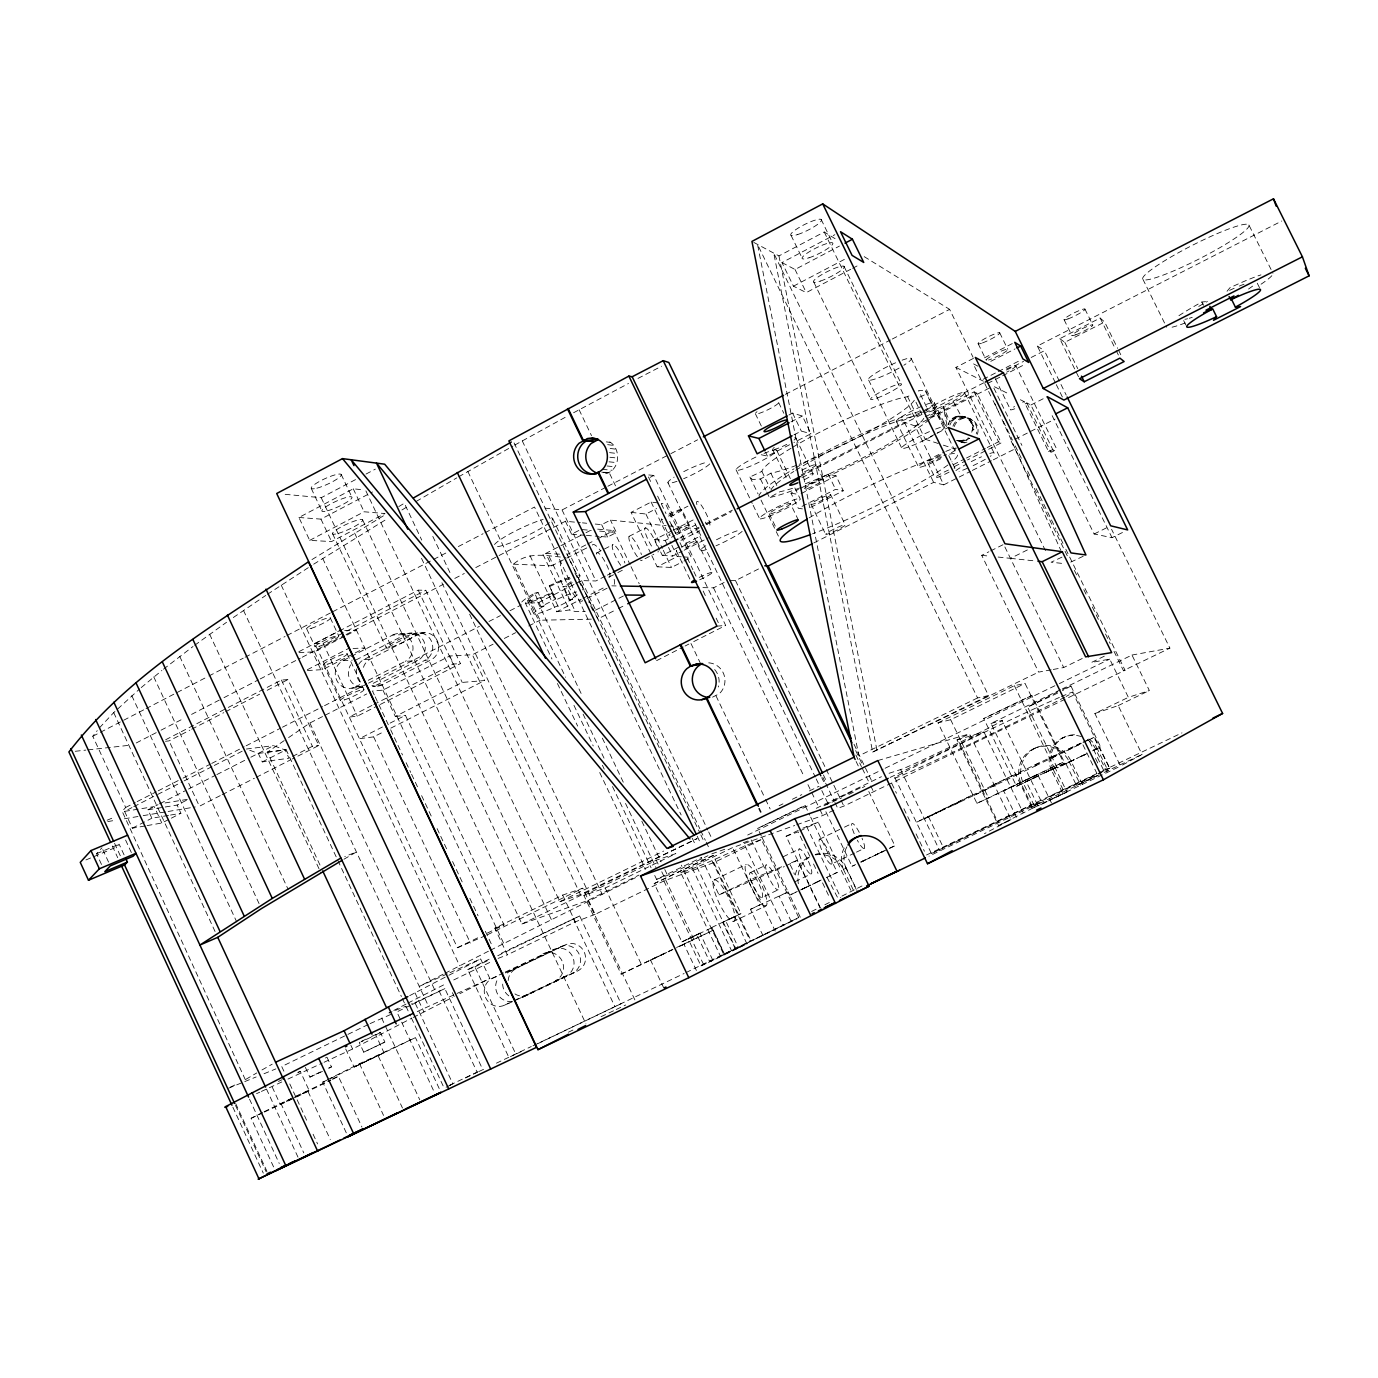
<?xml version="1.0" encoding="UTF-8"?>
<svg xmlns="http://www.w3.org/2000/svg" width="1378" height="1378" viewBox="0 0 1378 1378"><rect width="100%" height="100%" fill="white"/><g stroke="black" fill="none" stroke-linecap="round" stroke-linejoin="round"><path stroke-width="0.75" stroke-dasharray="5 3.75" d="M971.748 432.21C977.019 416.845 953.231 409.283 948.219 424.407L956.16 417.758L965.616 417.017A12.557 12.35 -62.5 0 1 972.747 423.253L973.333 432.813M605.665 473.653C621.289 470.087 621.65 444.973 606.354 440.409M1060.509 689.741L990.989 723.484L1031.605 807.198L1041.561 801.979L929.013 856.151M1062.662 689.568L1070.947 686.02L1062.455 690.688M949.89 425.027L951.32 422.081M371.492 1036.497L380.414 1032.484L384.875 1042.078L363.74 1052.172L359.279 1042.578L360.106 1042.061M363.74 1052.172L384.875 1042.078M380.414 1032.484L376.091 1034.757M1057.701 691.877L1027.643 707.035L1057.236 767.856L1077.355 758.141M245.318 1079.68L122.16 811.315L125.674 807.474L92.774 736.265L97.235 730.633M101.507 864.454L96.546 853.688L101.972 847.797M99.474 727.825L113.719 712.615L139.643 688.931M124.089 854.911L119.145 844.197L116.338 847.16L93.549 856.754M1064.781 763.154L1042.595 773.868L1064.781 763.154L1031.795 695.373L983.703 718.541L1016.568 786.27L1038.805 775.676M711.082 928.083L681.886 941.915L654.206 883.591L713.218 855.428L740.951 913.631L722.744 922.45L735.473 949.201L744.12 945.101M744.688 944.981L724.639 954.661L711.789 927.428L724.742 954.661L709.756 961.81L696.837 934.611L699.955 933.147L712.857 960.294L709.756 961.81M141.211 687.588L161.881 670.466M163.5 669.174L193.006 646.506M194.66 645.283L226.543 622.288M959.277 440.908L965.737 439.616L968.389 437.756M233.313 617.533L265.765 595.434M713.218 855.428L654.206 883.591M319.989 865.057L267.349 752.181L286.831 738.815M288.605 737.592L309.878 723.019L323.158 716.233M957.589 440.805L963.98 441.167L969.75 438.238L965.737 439.616M712.581 697.147L719.333 693.685A17.673 17.087 81.3 0 0 705.725 662.921M761.345 836.015L757.693 828.385L802.564 806.578L805.217 805.699L809.782 815.225M267.47 594.28L311.859 565.342M805.217 805.699L757.693 828.385M294.754 1097.525L309.12 1090.463L300.283 1071.395L296.115 1073.6M1070.947 686.02L1100.678 746.997L1091.979 751.234M313.667 564.188L387.528 518.593M311.979 559.571L384.066 515.406M894.839 777.64L931.425 853.516L1030.968 805.372M1031.829 695.563L983.703 718.541M272.224 1087.035L280.182 1104.243L290.81 1098.955M398.793 506.57L404.322 503.263L421.737 540.09M401.894 509.998L409.077 505.692M245.956 1079.284L256.773 1072.928M345.689 1048.968L354.077 1067.02L384.031 1052.758L375.643 1034.757M416.259 501.385L456.79 477.873M458.633 476.805L512.874 446.11M343.966 859.217L356.42 852L344.776 856.53M384.031 1052.758L354.077 1067.02M305.365 1067.382L309.878 1077.131L321.401 1071.447M326.948 1057.167L331.461 1066.899L327.792 1068.794M1122.45 532.511L1112.029 537.678L1094.132 533.992L1030.899 404.994L1026.834 402.962L1025.559 403.685A12.126 1.344 -26.4 0 1 1022.82 405.115M261.992 1069.948L272.189 1064.178M514.752 445.06L566.255 416.759M791.075 448.229A85.057 10.921 -26.1 0 0 761.896 471.397L749.925 477.029L752.336 479.51L760.484 478.993L770.888 473.171A85.057 10.921 -26.1 0 0 797.345 465.006M792.694 447.247A85.057 10.921 -26.1 0 1 907.585 396.692L911.237 394.642M766.754 491.98L769.441 497.544L779.845 491.757A85.091 10.369 -26.1 0 0 794.658 487.588M795.692 470.277A85.091 10.369 -26.1 0 1 916.852 415.708L927.825 409.611L918.54 390.56L925.585 390.715L956.332 453.793M1020.375 399.723L1024.078 401.584L1048.537 451.467L1052.292 451.846A12.144 1.137 -26.3 0 0 1056.478 448.625L1015.879 365.807A12.126 1.481 -26.5 0 0 1003.529 370.441M573.592 412.745L628.489 383.48M862.387 787.682L864.867 786.356M746.876 943.896L734.698 916.628L728.187 919.643M1082.35 784.34L1070.723 760.484A26.492 26.251 47.7 0 0 1035.481 748.047L1033.5 748.805A26.63 26.389 48 0 0 1021.356 784.116L1032.966 808.025L1118.626 767.012M521.797 602.014A32.469 4.031 -25.3 0 1 534.63 593.229L540.986 606.596L555.644 599.103L549.271 585.736A32.469 4.031 -25.3 0 1 570.578 577.02M572.525 599.154L569.235 599.93L562.982 586.787L566.289 586.046L572.525 599.154L558.142 606.509L551.631 592.609A25.579 3.169 -25.3 0 1 528.515 600.894A25.579 3.169 -25.3 0 1 538.04 592.454L544.379 605.803A25.596 3.049 -25.3 0 0 534.785 614.106A25.596 3.049 -25.3 0 0 557.866 605.734L558.142 606.509M926.498 410.386A21.962 2.687 -26.3 0 1 958.433 393.729A21.962 2.687 -26.3 0 1 953.163 401.205L933.647 410.403A21.962 2.687 -26.3 0 1 927.136 412.366M699.955 933.147L688.156 938.9L700.954 965.875L723.863 954.747L681.335 865.143M285.177 494.323L321.229 497.716L356.678 478.993M366.014 474.066L375.35 469.123M753.8 242.425L778.949 255.912L824.233 231.986L836.963 239.841M309.688 540.365L364.119 511.772L384.996 513.546L331.547 541.571L309.688 540.365L298.923 517.473L353.268 488.794L363.809 489.896M850.76 269.261L806.268 292.601L793.452 286.176L781.981 262.578L834.861 234.691M298.923 517.473L320.971 519.127L372.508 491.98M781.981 262.578L795.037 269.485L839.46 246.076M324.088 1062.266L352.596 1049.003L411.402 1018.359M1035.481 748.047A26.492 26.251 47.7 0 0 1023.354 783.221L1034.895 807.008L998.533 825.577L957.038 739.9L969.492 733.854L1011.039 819.617L984.46 833.656M1032.966 808.025L1034.895 807.008M1031.605 807.198L1102.245 773.351M793.452 286.176L846.385 258.358M852.62 268.297L860.044 264.404M409.662 995.657L445.146 977.191M720.436 956.143L798.723 917.524L761.431 839.512C734.009 849.313 708.619 863.92 680.784 872.756L720.436 956.143L796.656 918.937M650.14 477.339L653.775 475.427L725.672 625.423L690.774 643.095L700.92 664.317M953.473 419.601L949.821 421.513L943.155 406.321L947.444 427.576L933.647 410.403M325.432 1057.994L326.379 1057.494M92.774 736.265L98.475 733.303M100.387 732.321L144.173 709.601M146.085 708.602L207.01 676.977M208.905 675.995L243.183 658.219M245.095 657.22L285.074 636.481M286.986 635.482L330.772 612.762M332.684 611.763L431.693 560.398M433.588 559.399L446.92 552.492M458.34 546.549L483.092 533.717M485.004 532.718L534.509 507.035L681.128 814.932M406.028 1004.097L388.975 1012.951L405.924 1006.216M407.922 1003.098L446.024 983.685M681.886 941.915L696.837 934.611M637.98 378.416L661.561 366.221M545.102 508.155L562.052 509.963L605.958 487.244M607.87 486.245L668.967 454.619M670.879 453.638L697.595 439.806M785.426 394.349L890.429 339.987M892.341 339.005L949.614 309.361L973.023 357.212M298.888 651.691L339.625 630.624M485.659 935.628L457.427 947.72L314.839 643.629L337.386 631.968M339.281 630.986L418.223 590.163L425.785 590.249L460.441 663.593L378.295 705.467M314.839 643.629L323.107 643.319L425.785 590.249M136.25 742.966L159.142 731.15M161.054 730.168L183.929 718.334M191.559 714.39L222.082 698.629M223.994 697.647L258.323 679.905M260.235 678.923L300.283 658.219M302.195 657.237L344.156 635.568M346.067 634.569L443.337 584.324M454.792 578.415L464.317 573.489M475.772 567.564L565.411 521.246L580.327 522.658M298.974 652.569L314.442 651.863L344.982 636.085M346.894 635.103L356.437 630.177L343.828 630.504M788.922 415.002L792.591 413.107L802.392 416.035L810.97 433.743L793.935 442.493M165.704 739.728L226.405 708.413M228.3 707.431L281.422 680.043L287.95 679.595L318.783 745.481L292.257 758.985M165.481 741.278L169.063 740.882L189.82 730.185M191.714 729.203L223.787 712.667M225.682 711.703L259.65 694.185M267.194 690.292L287.95 679.595M307.328 669.725L348.117 648.693M591.334 619.153L540.055 620.221L513.443 564.188C528.894 550.614 547.6 556.23 565.583 557.487M565.411 521.246L571.594 534.216L580.775 529.479L591.248 530.375M791.041 421.875L802.392 416.035M586.77 547.927L551.717 565.772L545.826 553.405L584.083 533.699M585.994 532.718L593.642 528.773M595.244 524.053L601.652 524.656L610.454 520.109L666.125 525.707M307.397 670.552L322.762 669.605L353.336 653.861M355.248 652.879L364.808 647.97L352.286 648.504M362.638 686.365L355.283 686.95A14.607 13.866 85.3 0 1 336.68 680.181A14.607 13.866 85.3 0 1 342.933 660.665L392.816 635L405.287 634.586A14.503 13.832 86.3 0 1 423.838 641.252A14.503 13.832 86.3 0 1 417.568 660.63L370.062 684.952M650.881 553.663L631.107 512.358L651.122 502.057L659.373 503.125M355.972 659.959L405.287 634.586M793.935 434.88L801.307 431.09L810.97 433.743M585.736 544.965L567.03 554.559L597.742 619.015L616.517 609.489M587.596 544L595.072 540.159M596.95 539.194L613.761 530.547L630.125 564.773M631.107 512.358L645.903 514.028L656.617 508.516M358.659 664.385A14.331 13.625 85.3 0 1 363.947 659.528L412.935 634.345L418.964 634.156A14.297 13.659 86.4 0 1 437.274 640.718A14.297 13.659 86.4 0 1 431.09 659.838L382.292 684.797L376.056 685.297A14.331 13.625 85.3 0 1 372.697 686.468L378.95 685.968M363.43 667.331A14.245 13.556 85.4 0 1 370.251 659.184L418.964 634.156M601.221 536.559L607.577 537.058L616.397 532.528L610.454 520.109M761.242 454.74L767.425 456.118L792.04 443.475M656.583 660.665L683.178 647.005M685.073 646.024L688.862 644.077M448.884 975.279L480.664 958.95L489.845 978.518L459.821 993.676M413.176 1017.446L452.311 997.483M1039.391 762.74L916.387 822.321L973.953 794.228M734.698 916.628L727.584 920.108M1045.454 550.649L955.884 367.392L973.54 358.332M596.691 552.991L613.158 544.534M629.074 536.369L645.61 527.895A13.694 2.842 62.9 0 1 657.254 546.48M668.588 516.113L687.984 506.157M984.478 357.832L1012.864 343.277M355.283 686.95L360.829 684.108M368.236 680.319L405.235 661.354L417.568 660.63M990.782 361.329L1015.052 348.91M125.674 807.474L135.233 802.582M137.145 801.6L156.265 791.816M158.177 790.834L181.121 779.087M183.033 778.105L209.8 764.411M211.712 763.429L244.216 746.79M246.128 745.808L280.561 728.187M282.473 727.205L322.624 706.656M324.536 705.674L366.6 684.125M368.512 683.161L479.406 626.37M488.966 621.478L500.438 615.604M509.998 610.712L521.47 604.839M145 825.973L132.374 828.178L124.606 811.366L131.943 807.611M133.769 806.681L153.957 796.329M659.786 550.166L654.739 539.608L671.258 531.15M673.084 530.22L693.272 519.885L700.885 535.749L682.523 545.12M157.695 794.434L182.223 781.877M184.118 780.913L212.436 766.409M214.331 765.445L244.526 749.994M1055.359 382.705L1037.358 346.05L1281.747 221.031M376.056 685.297L425.13 660.2L431.09 659.838M574.023 584.479L538.075 602.875L525.294 602.875L551.923 658.942M575.918 583.514L581.585 580.603L595.916 580.965L605.459 576.09M663.783 987.992L650.571 960.121L667.296 952.181M654.739 539.608L665.212 540.452L674.72 535.594M676.632 534.63L695.649 524.897M1078.526 376.78L1059.785 338.678L1100.144 318.042L1104.639 321.987L1117.644 348.358M325.053 715.268L366.772 693.926M983.151 379.294L996.415 372.508M998.292 371.543L1021.029 359.934M668.261 525.914L696.079 528.704L703.727 524.811M705.639 523.829L732.39 510.153M801.204 474.997L904.399 422.271L915.095 425.974L943.758 484.832L970.439 471.362M1006.56 370.062L1023.596 361.363M1031.175 357.488L1044.421 350.718L1066.21 395.107M168.478 815.397L151.873 818.222L147.98 809.799L158.039 804.666M159.934 803.667L184.773 790.972M188.545 789.043L214.985 775.538M216.863 774.574L248.97 758.176M250.848 757.211L273.499 745.636L285.143 749.942L289.018 758.227L262.268 761.913L258.306 753.439L248.402 749.753M607.354 575.126L611.177 573.162M679.871 538.075L698.956 528.325M706.587 524.432L731.391 511.755M800.101 476.65L985.201 382.085M374.282 694.908L372.456 691.033L382.929 690.137L449.745 655.997L472.378 654.739L493.066 644.198M1059.785 338.678L1064.815 342.312L1104.639 321.987M987.613 383.446L1000.686 376.762M1002.547 375.815L1024.956 364.36M609.059 577.055L616.087 573.472M617.844 572.576L623.097 569.889M645.007 558.71L653.809 554.214M680.99 540.331L699.783 530.737M925.224 416.845L974.125 391.869L977.036 393.23L1001.289 442.838L967.545 459.907M928.445 418.034L977.036 393.23M915.095 425.974L928.393 419.188M930.288 418.223L991.058 387.201M660.63 551.923L662.318 555.437L680.68 546.067M371.922 705.484L349.254 717.042L357.281 716.181L376.383 706.449M373.817 704.52L453.138 664.058L460.441 663.593M132.374 828.178L151.873 818.222M147.98 809.799L177.107 805.062L188.597 799.188L159.71 803.805M262.268 761.913L286.159 749.735L336.973 858.546M504.331 638.445L515.613 632.691M528.773 625.974L540.055 620.221M529.996 555.644L556.678 611.746L581.206 599.223M583.101 598.276L603.857 587.683M802.392 508.878L798.31 508.275L791.006 493.169L798.448 489.362M800.308 488.415L828.23 474.17L836.015 475.841L843.267 490.792L808.3 508.568M587.028 598.431L609.248 587.097M662.318 555.437L672.688 556.075L682.213 551.217M684.125 550.235L708.878 537.627M651.777 555.541L657.168 566.806L677.253 556.557L681.249 556.798M801.1 493.634L836.015 475.841M147.102 825.594L161.812 823.01L169.46 819.118M171.372 818.153L180.914 813.278L177.107 805.062M443.13 974.229L419.257 986.407L448.039 973.54M444.973 973.299L488.415 951.233M683.901 944.154L679.027 946.548L683.901 944.154L697.13 972.007M292.618 756.401L312.41 746.308L318.783 745.481M220.239 795.64L199.397 806.251L169.063 740.882M222.134 794.675L254.362 778.277M256.256 777.313L290.362 759.95M657.168 566.806L671.482 567.443L682.248 561.966M684.039 561.053L691.222 557.401L665.557 503.917L661.44 503.383M824.233 231.986L925.189 439.237L935.817 433.829M937.591 432.916L948.236 427.507M623.39 595.985L593.229 611.332L588.647 601.721M802.03 506.381L835.568 489.328L843.267 490.792M382.929 690.137L395.297 716.439L462.216 682.42L484.591 680.543L472.378 654.739M382.429 726.998L359.417 738.694L373.645 736.868L383.205 732.011M390.095 723.106L405.425 715.32L504.055 924.965L487.261 933.147M618.395 608.525L625.888 604.718M390.852 728.118L484.591 680.543M1030.899 404.994L1047.297 396.675M1076.631 745.774L1082.057 743.018M1087.655 740.537L1094.029 737.299L1109.669 768.183L1072.566 692.118M953.249 464.713L964.566 458.995M966.46 458.03L985.322 448.487M987.216 447.523L998.533 441.804L1001.289 442.838M702.935 587.631L713.528 587.838L724.57 582.239M954.42 466.556L965.668 460.855M730.064 580.431L735.507 580.603L759.295 568.58M1015.018 439.306L1055.083 419.05M813.847 542.932L933.647 482.369L943.758 484.832M490.327 950.269L638.651 876.098M273.585 1166.908L251.141 1118.281L262.268 1112.649M264.128 1111.701L294.237 1096.974M296.701 1096.957L330.789 1080.145M332.684 1079.198L338.351 1076.321L361.914 1127.032M811.625 911.461L817.309 908.584M824.871 904.76L830.555 901.884M841.906 896.131L864.609 884.642M972.351 470.415L991.402 460.786M993.314 459.821L1016.189 448.281M686.037 972.575L798.723 917.524M1038.719 775.607L1026.214 781.653L1037.978 805.889L1066.916 792.04L1055.117 767.787L1046.246 772.007L1055.117 767.804M346.291 1132.854L322.745 1082.109L359.486 1063.678L415.45 1037.634L439.203 1088.517M537.833 1043.646L621.116 1003.718L579.656 915.939L498.388 954.696M1098.3 773.747L1109.669 768.183M1073.789 759.95L1065.9 763.688L1076.494 785.46L1097.732 775.383M321.229 497.716L521.952 924.018L587.855 900.454L638.961 875.082M330.41 1078.543L415.45 1037.634M762.258 837.927L789.628 895.183L797.311 891.428M1051.156 669.829L1038.616 672.119L981.739 555.334L988.87 551.768M990.661 550.89L1003.167 544.654M998.137 557.056L1010.453 558.348L1028.591 549.34M361.553 1041.32L365.997 1039.115M827.007 877.286L837.376 897.147M810.695 817.137L837.204 872.395L829.332 876.219M1094.132 533.992L1108.825 526.706M1016.499 817.257L1003.597 790.662L1018.187 783.6M825.87 811.745L852.035 866.28L855.6 864.54M1037.582 774.384L1022.976 781.447M449.383 1085.554L452.845 1083.831L414.916 1002.65L411.316 1004.08M1066.486 750.786L1080.92 743.844M868.76 791.489L894.89 845.765L875.926 854.877M1016.568 786.27L1043.818 773.127M1065.917 763.67L1074.013 759.743M735.473 949.201L738.47 947.72L725.758 921.038L722.744 922.45M848.848 794.451L854.102 791.868M1057.546 693.151L1027.643 707.035M595.141 914.355L575.281 921.848L507.362 954.833L494.84 928.204L562.655 895.097L582.791 888.242L595.141 914.355L663.903 880.955L713.804 862.611L761.431 839.512M457.427 947.72L479.802 936.799M487.554 934.697L582.791 888.242M365.911 490.912L559.83 901.712L663.628 851.07M977.57 697.94L858.89 755.833L757.521 244.423L977.57 697.94L988.543 695.58L773.73 253.121L872.67 752.078L1038.616 672.119M559.83 901.712L580.448 894.563L697.113 838.599L521.952 924.018M872.67 752.078L988.543 695.58M583.91 895.459L656.272 860.199L675.84 853.602L605.2 888.018L583.91 895.459L621.099 974.125L676.012 948.081M938.022 722.864L1014.363 685.658L1025.06 683.471L1063.351 762.155L988.594 798.051L976.933 803.305L938.022 722.864L950.665 719.712L1025.06 683.471M779.138 805.717L782.911 803.874M792.384 799.257L801.841 794.624M809.42 790.938L818.876 786.321M1053.257 669.45L1063.713 667.538L1083.78 657.754M1052.361 757.659L1075.856 746.342M1104.295 656.204L1091.41 662.474L1109.721 659.115L1128.358 697.354L1149.355 690.55L1131.975 655.05L1062.455 688.811M467.71 969.612L474.893 966.856L515.785 1054.032L508.895 1057.477L467.71 969.612L490.723 958.433M474.893 966.856L490.12 959.45M497.751 955.746L579.656 915.939M654.722 875.478L656.565 879.336L701.419 857.529M747.686 835.034L883.195 769.182M885.124 768.235L1057.408 684.521M1059.337 683.591L1109.669 659.132M656.565 879.336L667.555 875.357L707.947 855.721M453.741 979.947L492.308 961.207M368.202 1024.543L281.732 1066.52L284.419 1072.325M370.114 1023.596L393.057 1013.45M680.784 872.756L732.579 847.625L766.65 835.499M414.916 1002.65L444.87 988.629L482.696 1069.466M410.317 1005.406L396.864 1011.917L434.466 1092.513M412.229 1004.476L444.87 988.629M816.276 808.3L881.403 776.692M890.102 777.45L983.944 731.925L1023.096 812.641M796.708 824.785L822.769 815.518L833.966 810.092M834.93 802.478L837.703 808.283L843.853 806.113L1125.034 670.259L1065.435 548.427M1114.01 651.346L1123.432 670.621L1169.888 648.125L1111.564 529.273M278.442 1081.454L281.939 1079.766M512.099 1001.858L504.641 1005.13A14.762 14.073 71.3 0 1 485.711 997.896A14.762 14.073 71.3 0 1 492.101 978.414L503.418 972.937M505.295 972.024L553.715 949.476A14.641 14.021 70.9 0 1 572.593 956.608A14.641 14.021 70.9 0 1 566.186 975.951L515.82 1000.221M820.254 907.551L786.132 836.257L800.98 829.056M802.84 828.161L818.17 822.132L850.863 890.274M505.364 972.902L553.715 949.476M861.267 861.853L864.988 860.044M507.345 973.04A14.469 13.814 71.1 0 1 510.36 971.042L565.497 944.774A14.435 13.849 70.8 0 1 584.134 951.802A14.435 13.849 70.8 0 1 577.813 970.87L522.658 997.224A14.469 13.814 71.1 0 1 519.23 998.327M510.36 971.042L565.497 944.774M799.946 830.951L818.17 822.132M714.183 879.922L746.221 864.437M750.166 872.705L766.237 864.936M783.169 856.771L799.326 848.951M819.583 839.168L842.561 828.075M844.473 827.162L852.121 823.458M701.23 857.598L718.989 894.873L750.648 879.595L783.686 865.952M1094.873 713.511L1118.195 705.588L1142.069 754.421L1120.538 766.099L1094.873 713.511L1128.358 697.354M1081.058 743.173L1067.158 749.718M1082.953 742.26L1088.654 739.504L1104.019 771.025M1035.257 765.944L1059.544 754.3M801.376 889.533L803.77 888.362M881.903 852.017L884.125 850.932M845.851 794.624L823.166 806.096L841.493 797.983M718.989 894.873L784.34 866.573M786.201 865.677L797.276 860.337L820.203 908.205M1118.195 705.588L1149.355 690.55M504.641 1005.13L512.203 1001.496M514.08 1000.583L566.186 975.951M522.658 997.224L577.813 970.87M762.017 897.543A13.763 3.118 64.4 0 0 755.575 877.82A13.763 3.118 64.4 0 0 750.648 880.025A13.763 3.118 64.4 0 0 762.017 897.543L778.122 889.809A13.78 3.049 64.3 0 0 771.611 870.086A13.78 3.049 64.3 0 0 766.788 872.24A13.78 3.049 64.3 0 0 778.122 889.809M795.072 881.662L811.263 873.876A13.814 2.894 64.3 0 0 804.58 854.171A13.814 2.894 64.3 0 0 799.998 856.22A13.814 2.894 64.3 0 0 811.263 873.876M831.554 864.127A13.832 2.808 64.3 0 0 824.785 844.438A13.832 2.808 64.3 0 0 820.341 846.402A13.832 2.808 64.3 0 0 831.554 864.127L854.549 853.068M856.461 852.138L864.144 848.452A13.866 2.653 64.2 0 0 862.042 838.203M1016.275 775.091L1039.804 763.843M802.444 888.965L810.385 885.193M816.431 882.385L819.927 880.714M860.871 862.008L870.999 857.15M1083.78 755.144L1086.777 753.714M991.988 785.443L1016.068 773.868M1083.763 742.208L1094.029 737.299M1017.929 774.384L973.299 795.743M763.067 935.783L750.459 909.342L759.864 904.812L732.579 847.625M800.274 917.214L788.164 891.893L779.156 896.217L791.23 921.52M1022.683 781.447L1037.582 774.367L1051.431 802.892M621.099 974.125L674.686 948.409M676.598 947.478L712.46 930.598L677.942 947.168M976.933 803.305L1063.351 762.155M733.871 921.245A22.875 5.443 64.4 0 0 723.329 888.293A22.875 5.443 64.4 0 0 714.786 892.255A22.875 5.443 64.4 0 0 733.871 921.245L765.979 905.828A22.944 5.202 64.4 0 0 755.178 872.911A22.944 5.202 64.4 0 0 747.014 876.701A22.944 5.202 64.4 0 0 765.979 905.828M806.216 887.311L820.754 880.18M812.279 884.418L818.429 881.472M1080.8 756.505L1087.586 753.215M866.538 859.407L880.508 852.569M1082.057 755.867L1057.236 767.856M871.981 856.789L877.545 854.136M1080.473 756.729L1087.018 753.628L1084.107 754.92M931.425 853.516L1096.406 774.66M1098.886 773.23L1109.152 768.304M322.469 1071.378L309.878 1077.131M996.621 784.53L953.335 805.234M711.72 927.497L726.637 920.332M1014.225 785.632L1003.666 790.645M663.007 954.231L650.571 960.121M1035.136 777.433L1026.231 781.653M800.618 889.981L809.075 885.916M817.809 881.627L821.185 880.008M880.697 852.517L883.229 851.311M861.543 861.784L869.294 858.063M877.683 853.964L885.554 850.174M926.498 854.997L1100.678 771.749M1102.624 770.819L1181.962 732.889M1091.049 778.432L1097.353 775.435M1088.017 780.051L1076.528 785.477M449.9 1085.123L480.767 1070.379M1104.157 772.438L1140.192 755.316M446.11 1087.208L451.915 1084.434M465.454 1077.975L477.064 1072.428M479.01 1071.498L484.815 1068.725M496.424 1063.179L531.253 1046.539M533.028 1045.799L684.108 973.505M516.612 1053.791L524.329 1050.105M738.47 947.72L723.863 954.747M1054.308 797.965L1066.882 792.023M1000.325 824.733L1011.039 819.617M370.992 1037.238L361.277 1041.751M294.582 1097.164L309.12 1090.463M1034.671 765.1L1060.216 752.853M723.398 921.916L740.951 913.631M699.628 933.509L688.156 938.9M805.717 887.518L800.739 889.878M826.404 877.493L837.204 872.395M1092.53 750.855L1100.678 746.997M863.782 860.682L860.837 862.077M889.757 848.159L894.89 845.765M1050.002 796.295L1097.181 774.04L1094.511 768.562M1046.849 801.72L1037.978 805.889M712.857 960.294L700.954 965.875M568.425 1032.191L574.264 1029.418M601.066 1016.688L614.33 1010.401M616.224 1009.506L625.698 1004.993M847.694 793.762L860.682 787.734M960.208 801.875L924.414 818.842L945.773 808.679M795.881 892.238L789.628 895.183M919.763 397.105L926.567 393.919L925.585 390.715M930.615 415.071L935.714 412.659L926.567 393.919M1052.62 756.574L1084.779 741.312M1061.956 557.143L1051.121 562.224L1064.953 563.688M1070.723 562.121L1085.95 554.989M291.034 1099.3L280.182 1104.243M251.141 1118.281L262.526 1112.942M264.421 1112.063L294.789 1097.835M854.239 865.263L852.035 866.28M230.35 1087.121L237.739 1083.676M261.407 1091.428A85.419 1.636 -25.4 0 0 266.505 1089.068L284.195 1080.834M296.167 1096.078L330.686 1079.921M332.598 1079.026L338.351 1076.321M288.002 1079.06L322.194 1063.144M322.745 1082.109L328.498 1079.439M846.936 846.764A24.115 23.615 63.7 0 0 846.402 868.898L843.801 870.104A24.218 23.719 63.8 0 1 845.386 846.109M815.449 854.894A26.165 25.527 65.3 0 1 843.457 869.484L846.299 868.174L857.598 891.704M1048.537 451.467L1049.847 450.864A12.144 1.137 -26.3 0 1 1056.478 448.625M750.459 909.342L788.164 891.893M417.207 1011.573L489.845 978.518M1022.648 402.238L1024.078 401.584M1021.356 784.116L1023.354 783.221M1062.352 792.505L1051.603 770.405L1053.309 769.63A24.528 24.322 41.4 0 1 1076.924 734.767M1033.534 748.771A26.63 26.389 48 0 1 1068.966 761.276L1070.723 760.484M1095.717 749.236L1097.215 748.547L1107.981 770.612L1106.517 771.404L1095.717 749.236A24.632 24.425 41.8 0 0 1087.363 739.59M449.969 972.679L480.664 958.95M328.825 1067.984L331.461 1066.899M746.583 943.964L747.513 943.551M107.122 820.22L114.615 817.051M96.546 853.688L119.145 844.197M85.936 859.941L91.637 857.547M298.303 1072.153L300.283 1071.395M791.454 862.749L797.276 860.337M228.576 1088.189L256.136 1076.959M264.025 1073.738L275.824 1068.915M492.101 978.414L499.646 975.366M498.095 958.399L507.362 954.833M972.041 430.332L973.988 429.591M1062.869 737.73L1064.522 737.092M786.132 836.257L798.12 831.847L809.885 856.41M768.648 834.775L794.71 825.508M711.806 853.86L725.569 848.986M743.276 842.716L749.167 840.614M494.84 928.204L504.055 924.965M889.068 773.282L900.626 769.579A56.98 1.361 -25.7 0 0 959.553 742.484A56.98 1.361 -25.7 0 0 1001.944 720.401L1041.561 801.979M952.043 419.05L956.16 417.758M957.038 739.9L983.944 731.925M877.803 760.553L969.492 733.854M990.989 723.484L1001.944 720.401M540.986 606.596L544.379 605.803M1123.432 670.621L1125.034 670.259M534.63 593.229L538.04 592.454M1131.975 655.05L1169.888 648.125M170.545 815.053L180.914 813.278M107.76 821.564L116.097 820.168M124.416 818.773L141.09 816M143.174 815.638L166.083 811.814M168.168 811.47L195.245 806.957M124.606 811.366L154.215 806.595L161.812 823.01M556.678 611.746L569.407 609.954L575.349 611.539L585.271 611.419M962.602 440.684L967.063 440.082M258.306 753.439L285.143 749.942M267.349 752.181L286.159 749.735M954.816 417.224L959.226 416.673M246.421 749.029L273.499 745.636M395.297 716.439L405.425 715.32M75.256 751.286L85.849 750.097M87.968 749.873L130.324 745.171M1178.931 315.683A59.633 6.614 -26.8 0 1 1201.909 302.006L1205.578 301.661M716.904 626.163L725.672 625.423M351.855 688.156L362.931 687.26M342.933 660.665L352.251 660.165M363.947 659.528L370.251 659.184M399.913 633.535L412.315 633.157M419.894 632.915L425.888 632.726M611.866 585.839L616.104 585.926M601.841 472.241L609.093 472.43L615.518 485.848M513.443 564.188L551.717 565.772M545.826 553.405L560.674 554.214M683.23 556.919L691.222 557.401M957.831 416.122L962.447 416.414M960.001 440.857L963.98 441.167M603.512 472.378L608.49 472.775M571.594 534.216L584.289 535.215M586.408 535.387L599.103 536.386M599.637 531.098L616.397 532.528M597.673 529.135L613.761 530.547M582.463 522.848L586.735 523.261M653.775 475.427L647.419 474.824L652.07 484.522M602.169 469.312L612.159 470.277M607.078 465.988L615.053 466.797M609.042 461.819L616.999 462.646M1010.453 558.348L1035.825 561.018M981.739 555.334L989.938 556.195M609.886 457.255L617.844 458.133M609.576 452.621L617.533 453.534M610.127 448.47L616.104 449.194M607.646 444.646L613.641 445.404M606.303 441.89L610.299 442.407M791.006 493.169L799.257 494.581M956.401 440.34L960.759 441.408M925.189 439.237L941.329 444.508M943.362 445.163L955.471 449.107M960.604 441.856L961.792 442.269M964.014 416.363L965.616 417.017L960.983 415.829L953.163 401.205M952.956 426.181A12.471 12.264 -62.2 0 1 968.596 418.223L969.767 418.688A12.454 12.247 -62.1 0 1 977.415 434.346M955.884 367.392L983.358 381.172M994.451 386.736L1009.264 394.16M977.984 366.221L973.126 363.654L981.257 380.259M864.213 256.652L949.614 309.361M1037.358 346.05L1044.421 350.718M969.13 419.877L972.747 423.253M970.853 422.512L973.781 426.336M1248.916 225.01A59.564 7.596 -27 0 1 1172.075 271.552A59.564 7.596 -27 0 1 1166.546 259.598A59.564 7.596 -27 0 1 1248.916 225.01L1272.928 273.223M1257.27 283.196L1260.474 289.621M1201.909 302.006L1203.528 305.279M1183.668 320.574L1186.837 326.982M1142.93 279.321L1166.632 327.223M1118.574 350.236L1121.347 355.886M1100.144 318.042L1115.215 348.6M1116.163 350.512L1118.988 356.247M1084.934 309.051L1092.771 324.95M1064.109 319.73L1071.912 335.612M1064.815 342.312L1077.751 368.632M1056.306 384.634L1063.885 400.068M1052.155 415.656L1112.029 537.678M999.687 332.77L1007.783 349.289M1026.834 402.962L1051.104 452.501M978.208 343.811L986.286 360.295M995.26 378.64L1010.539 409.852M993.882 388.148L1021.908 445.387M984.77 383.566L992.143 398.673M993.073 400.55L998.619 411.884M1003.236 421.323L1012.468 440.185M1015.276 445.938L1022.855 461.423M1027.592 471.087L1031.364 478.821M1036.101 488.484L1055.961 529.1M1056.909 531.03L1064.488 546.498M1011.211 441.218L1068.742 558.813M1074.392 570.389L1077.234 576.159M1083.831 589.663L1087.604 597.363M1092.323 607.009L1099.868 622.425M1105.518 634.001L1110.237 643.629M974.125 391.869L998.533 441.804M964.479 392.506L993.9 452.707M1004.872 546.928L1063.713 667.538M934.232 402.531L945.36 425.337M911.082 358.246L944.516 426.784M954.799 467.969L947.375 452.742A11.093 1.206 -26.2 0 1 947.478 453.052M1095.51 758.451L1098.18 763.894M921.985 414.52L914.665 399.517A85.057 10.921 -26.1 0 1 799.188 464.3M1082.953 744.843L1093.615 766.754M821.185 219.464L832.57 242.873M843.991 266.298L901.264 383.859M907.585 396.692L916.852 415.708M927.721 462.715L935.128 477.925M904.399 422.271L933.647 482.369M1068.966 761.276L1080.645 785.253M896.527 421.806L918.661 467.314M868.657 380.121L901.901 448.487M1014.363 685.658L1053.653 766.478M1053.309 769.63L1064.005 791.627M791.075 235.397L802.444 258.754M813.812 282.146L870.862 399.482M795.037 269.485L806.268 292.601M950.665 719.712L988.594 798.051M959.364 742.57L998.051 822.459M828.23 474.17L835.568 489.328M792.591 413.107L801.307 431.09M801.824 470.277A10.921 1.344 -26 0 1 816.189 464.799L823.458 479.82M830.727 494.857A10.938 1.223 -25.9 0 1 815.518 503.211A10.938 1.223 -25.9 0 1 816.448 500.403A10.938 1.223 -25.9 0 1 830.727 494.857L845.3 524.949A10.938 1.12 -25.9 0 1 830.038 533.217A10.938 1.12 -25.9 0 1 831.055 530.599A10.938 1.12 -25.9 0 1 845.3 524.949M778.656 402.6L783.824 413.279M795.898 438.221L813.158 473.911M811.074 504.124L825.611 534.233M776.813 450.554L790.335 478.579M794.848 487.915L800.274 499.112A22.651 2.618 -25.9 0 1 770.44 515.785A22.651 2.618 -25.9 0 1 767.443 512.323A22.651 2.618 -25.9 0 1 799.808 498.578M761.328 426.043L755.299 413.572A12.97 1.895 -26 0 0 769.647 408.87A12.97 1.895 -26 0 0 777.295 402.187M772.524 449.211L787.045 479.286M765.72 452.57L767.425 456.118M790.472 503.728A11.782 1.361 -25.9 0 1 774.195 512.702A11.782 1.361 -25.9 0 1 774.936 509.739A11.782 1.361 -25.9 0 1 790.472 503.728L798.31 519.954M770.888 473.171L777.158 486.176M761.896 471.397L770.078 488.363M928.428 816.568L943.465 847.746M760.484 478.993L765.858 490.12M900.626 769.579L939.727 850.639M769.251 513.736L777.089 529.962M749.925 477.029L758.107 493.996M778.398 536.111L759.002 495.873A98.406 11.989 -26.1 0 1 794.004 468.847M891.807 783.565L896.475 793.246M903.916 808.714L910.445 822.253M916.043 833.862L918.833 839.667M919.763 841.596L924.431 851.259M736.024 469.726L752.25 503.401M753.146 505.261L759.45 518.352M854.015 744.241L871.74 781.05M855.669 750.579L862.18 764.101M855.876 755.041L861.439 766.633M862.37 768.562L869.811 784.013M870.741 785.942L873.531 791.73M856.1 761.466L858.907 767.27M735.507 580.603L825.336 767.563M826.266 769.492L840.149 798.396M841.08 800.325L843.853 806.113M823.407 774.97L827.127 782.704M822.873 777.381L824.716 781.24M825.646 783.169L834 800.549M821.753 777.726L823.613 781.602M696.079 528.704L815.276 777.003M816.207 778.932L820.875 788.629M821.805 790.576L828.316 804.149M668.898 514.218A11.403 1.481 -25.6 0 1 681.886 509.688L689.431 525.414A11.403 1.412 -25.6 0 1 676.46 533.01M681.542 547.118A11.42 1.344 -25.6 0 1 696.889 540.968L712.099 572.628A11.42 1.223 -25.6 0 1 699.042 580.104M667.917 482.627L700.386 550.287M713.528 587.838L804.252 776.934M807.956 784.65L819.066 807.801M819.996 809.73L822.769 815.518M846.402 868.898L856.823 890.619M843.457 869.484L854.808 893.133M657.633 496.132L660.424 501.954M661.354 503.883L665.987 513.563M669.708 521.315L676.219 534.871M679.922 542.622L682.713 548.427M687.364 558.124L692.927 569.734M693.857 571.681L696.648 577.485M703.142 591.041L706.862 598.793M716.147 618.154L719.867 625.905M661.285 519.385L668.812 535.112M676.357 550.856L691.463 582.377M651.122 502.057L670.948 543.414M671.844 545.292L677.253 556.557M806.543 826.352L840.769 897.75M665.212 540.452L667.71 545.654M668.537 547.393L672.688 556.075M645.903 514.028L662.336 548.375M663.266 550.287L671.482 567.443M813.52 863.989L818.032 873.428M822.563 882.885L828.901 896.113M579.104 409.748L591.506 435.655M716.043 695.924L764.652 797.483M765.565 799.395L770.147 808.972M631.038 566.668L639.22 583.772M601.652 524.656L607.577 537.058M751.148 839.925L767.701 874.599M744.843 845.472L783.031 925.448M750.648 879.595L775.211 931.063M759.33 808.231L761.173 812.107M758.675 808.541L760.518 812.417M562.052 509.963L595.916 580.965M522.245 440.839L707.775 830.004M708.688 831.933L711.461 837.738M552.699 518.576L579.966 575.78M581.585 580.603L699.8 828.66M700.713 830.607L705.329 840.287M706.259 842.234L709.946 849.985M514.08 442.924L699.938 832.984M700.868 834.93L704.554 842.699M713.804 862.611L750.855 940.382M574.936 572.938L583.17 590.215M712.305 861.267L750.338 941.071M697.234 836.308L700.92 844.059M692.204 838.168L695.89 845.92M549.219 556.643L575.349 611.539M696.889 866.883L735.714 948.443M543.001 554.456L569.407 609.954M692.273 868.174L731.529 950.648M549.271 585.736L555.902 599.912A25.596 3.049 -25.3 0 1 576.521 591.903M537.644 601.962L581.24 693.702M602.358 738.143L624.389 784.53M641.838 821.254L661.113 861.836M664.799 869.552L667.555 875.357M656.272 860.199L658.116 864.04M661.767 871.757L693.823 939.21M663.903 880.955L703.452 964.255M467.848 471.465L565.583 677.253M583.101 714.149L604.322 758.796M625.526 803.443L655.945 867.52M527.447 600.515L533.734 613.761M573.954 705.347L593.229 745.946M602.41 765.272L604.236 769.148M612.504 786.545L651.053 867.744M557.435 683.505L577.658 726.103M599.706 772.558L645.662 869.363M605.2 888.018L641.493 964.652M432.813 536.404L450.313 573.351M469.64 614.175L602.152 894.201M441.907 582.739L591.334 898.714M587.855 900.454L635.172 1000.497M421.513 558.348L580.448 894.563M449.745 655.997L462.216 682.42M562.655 895.097L575.281 921.848M418.223 590.163L453.138 664.058M573.214 918.334L614.967 1006.784M353.268 488.794L364.119 511.772M341.21 474.463L351.907 497.131M362.603 519.833L551.321 919.574M354.611 533.079L585.926 1023.888M311.273 488.449L321.952 511.135M332.649 533.854L386.305 647.867M320.971 519.127L331.547 541.571M322.693 558.383L503.745 943.482M375.195 696.837L381.568 710.393M382.481 712.34L389.767 727.842M390.663 729.772L397.036 743.345M397.949 745.274L402.514 754.972M406.148 762.706L410.696 772.403M411.609 774.333L417.982 787.906M421.616 795.657L431.641 816.965M437.102 828.591L439.823 834.396M440.736 836.343L447.109 849.899M452.57 861.526L462.595 882.833M469.864 898.335L478.063 915.784M485.349 931.287L491.722 944.843M330.289 617.93L338.695 635.809M347.101 653.706L363.93 689.568M373.645 736.868L470.415 943.069M323.107 643.319L357.281 716.181M306.743 628.971L315.149 646.868M323.537 664.782L340.366 700.661M314.442 651.863L322.762 669.605M281.198 585.082L459.666 965.789M452.38 992.66L454.189 996.518M439.082 990.903L477.132 1072.222M309.878 723.019L434.466 989.318M281.422 680.043L312.41 746.308M243.475 610.385L428.61 1006.405M415.002 992.849L423.924 1011.934M337.868 860.492L401.394 996.501M402.29 998.447L410.472 1015.965M411.385 1017.929L443.268 1086.191M209.611 634.19L320.816 872.636M381.637 1018.015L384.359 1023.854M385.272 1025.8L419.773 1099.799M378.33 1056.22L402.479 1108.05M179.708 656.359L288.226 889.568M350.89 1045.351L352.596 1049.003M359.486 1063.678L383.549 1115.422M153.768 676.874L260.494 906.672M131.788 695.632L236.723 921.934M308.086 1091.617L330.307 1139.554M289.793 1083.935L307.725 1122.622M313.099 1134.232L317.577 1143.912M113.719 712.615L215.071 931.511M280.819 1103.244L303.78 1152.886M266.505 1089.068L298.01 1157.193M249.504 1099.11L279.252 1163.48M125.587 840.046L131.41 852.672M235.724 1103.657L266.936 1171.317M114.563 843.302L120.454 856.065M235.5 1105.363L266.161 1171.817M112.307 845.989L117.716 857.702M232.848 1107.171L263.284 1173.126M102.799 849.623L109.482 864.092M994.864 403.599L1060.767 550.218M551.631 592.609L551.906 593.401A32.469 4.031 -25.3 0 1 525.931 603.443M943.155 406.321L948.46 423.976M778.949 255.912L877.097 750.855M1051.603 770.405A24.632 24.425 41.8 0 1 1081.609 736.696M1088.896 738.952A24.528 24.322 41.4 0 1 1097.215 748.547M798.344 883.729A26.044 25.407 65.2 0 1 809.213 857.357M815.19 854.481A26.044 25.407 65.2 0 1 846.299 868.174M795.295 874.961A26.165 25.527 65.3 0 1 809.11 856.961M259.753 1092.186A85.419 1.636 -25.4 0 1 256.532 1093.667M551.355 517.852A32.417 4.685 -25.3 0 1 552.027 520.212M549.426 522.675A32.417 4.685 -25.3 0 1 521.108 538.471A32.417 4.685 -25.3 0 1 495.494 546.773M494.513 544.551A32.417 4.685 -25.3 0 1 514.166 531.615A32.417 4.685 -25.3 0 1 543.121 519.385M571.078 581.705A25.579 3.169 -25.3 0 1 562.982 586.787M549.564 586.563A25.579 3.169 -25.3 0 1 570.199 578.622M577.348 594.883A25.596 3.049 -25.3 0 1 569.235 599.93M578.691 575.229A32.469 4.031 -25.3 0 1 579.225 577.279M572.128 582.584A32.469 4.031 -25.3 0 1 566.289 586.046M528.067 994.847A14.383 13.746 71.1 0 1 514.287 993.504M508.189 980.499A14.383 13.746 71.1 0 1 515.837 968.82M382.292 684.797A14.245 13.556 85.4 0 1 371.939 685.434M508.809 995.863A14.469 13.814 71.1 0 1 502.66 982.79M560.295 946.841A14.521 13.918 70.9 0 1 579.053 953.92A14.521 13.918 70.9 0 1 572.68 973.109M512.358 1001.341A14.59 13.918 71.2 0 1 497.992 978.638M542.984 953.765A14.813 14.176 71 0 1 562.086 961A14.813 14.176 71 0 1 555.592 980.568M361.191 687.329A14.435 13.711 85.3 0 1 350.649 664.851M359.779 681.783A14.331 13.625 85.3 0 1 357.091 667.727M412.935 634.345A14.383 13.728 86.3 0 1 431.348 640.959A14.383 13.728 86.3 0 1 425.13 660.2M392.816 635A14.676 13.987 86.3 0 1 411.574 641.735A14.676 13.987 86.3 0 1 405.235 661.354M790.214 864.884A13.797 2.963 64.3 0 1 794.451 874.41M864.127 848.469A13.866 2.653 64.2 0 1 857.305 840.184M854.188 833.69A13.866 2.653 64.2 0 1 852.482 823.441A13.866 2.653 64.2 0 1 860.561 834.947M582.687 600.584A22.685 5.357 62.8 0 1 567.013 583.445A22.685 5.357 62.8 0 1 562.103 560.622M620.72 565.307A13.659 2.997 62.9 0 1 612.607 548.788A13.659 2.997 62.9 0 1 616.173 546.842A13.659 2.997 62.9 0 1 624.889 563.016M596.416 554.163A13.642 3.066 62.8 0 1 605.924 563.395A13.642 3.066 62.8 0 1 607.956 576.624M614.175 579.363A22.737 5.116 62.8 0 1 611.126 584.496M592.316 545.068A22.737 5.116 62.8 0 1 600.498 550.7M651.536 546.067A13.694 2.842 62.9 0 1 645.593 527.895M658.202 550.873A13.694 2.842 62.9 0 1 657.995 552.044M671.207 524.122A13.711 2.756 62.9 0 1 675.961 533.441M696.889 504.641A13.746 2.601 62.9 0 1 701.281 505.226A13.746 2.601 62.9 0 1 709.618 522.589A13.746 2.601 62.9 0 1 705.26 522.09M642.148 560.14A13.677 2.911 62.9 0 1 640.408 560.054M637.377 556.781A13.677 2.911 62.9 0 1 629.264 540.245A13.677 2.911 62.9 0 1 632.726 538.35A13.677 2.911 62.9 0 1 641.442 554.559M709.704 463.921A23.581 3.273 -25.7 0 1 683.643 478.7M676.994 481.301A23.581 3.273 -25.7 0 1 674.135 477.115M683.746 471.655A23.581 3.273 -25.7 0 1 707.758 462.078M742.156 531.357A23.615 2.704 -25.7 0 1 715.905 545.843M706.466 549.529A23.615 2.704 -25.7 0 1 706.793 545.12M716.474 539.763A23.615 2.704 -25.7 0 1 740.399 529.91M902.09 360.175A24.029 3.359 -26.3 0 1 903.83 365.256M899.128 368.064A24.029 3.359 -26.3 0 1 868.278 379.777A24.029 3.359 -26.3 0 1 897.026 362.173M935.662 429.058A24.081 2.79 -26.2 0 1 937.006 433.329M932.251 436.051A24.081 2.79 -26.2 0 1 901.556 448.212A24.081 2.79 -26.2 0 1 930.632 431.107M794.572 437.877A12.988 1.74 -26 0 1 794.09 440.047M786.786 444.353A12.988 1.74 -26 0 1 772.817 449.572M773.024 448.487A12.988 1.74 -26 0 1 774.281 447.419M755.781 412.797A12.97 1.895 -26 0 1 757.022 411.695M801.979 477.425A12.988 1.567 -25.9 0 1 813.123 473.688A12.988 1.567 -25.9 0 1 803.977 479.923M804.252 488.501A10.921 1.292 -25.9 0 1 818.928 480.715A10.921 1.292 -25.9 0 1 820.272 482.334A10.921 1.292 -25.9 0 1 804.89 489.293M816.189 464.799A10.921 1.344 -26 0 1 801.083 473.222M986.217 359.882A12.126 1.55 -26.5 0 1 1000.962 351.252A12.126 1.55 -26.5 0 1 1005.785 351.545A12.126 1.55 -26.5 0 1 988.543 360.02M1015.879 365.807A12.126 1.481 -26.5 0 1 1006.681 372.181M1014.776 408.766A12.126 1.344 -26.4 0 1 1014.587 406.476M676.46 529.996A11.403 1.412 -25.6 0 1 689.431 525.397M670.208 535.232A11.403 1.412 -25.6 0 1 670.19 533.682M696.889 540.968A11.42 1.344 -25.6 0 1 683.988 548.702M676.719 551.079A11.42 1.344 -25.6 0 1 676.719 550.304M699.197 577.416A11.42 1.223 -25.6 0 1 712.099 572.628M681.886 509.688A11.403 1.481 -25.6 0 1 668.95 517.353M662.697 519.54A11.403 1.481 -25.6 0 1 661.612 518.8M714.665 669.553A17.793 17.208 81.3 0 1 718.3 687.002M926.36 404.426A21.307 2.635 -26.3 0 1 923.449 410.902M921.916 411.746A21.307 2.635 -26.3 0 1 896.2 421.427A21.307 2.635 -26.3 0 1 921.899 406.234M763.98 453.431A22.634 3.014 -25.9 0 1 770.836 455.636A22.634 3.014 -25.9 0 1 737.471 470.346A22.634 3.014 -25.9 0 1 757.004 456.514M941.708 456.928A11.093 1.206 -26.2 0 1 927.583 462.612A11.093 1.206 -26.2 0 1 941.019 454.809M949.08 472.103A11.093 1.137 -26.1 0 1 934.99 477.821A11.093 1.137 -26.1 0 1 948.443 470.07M954.041 468.02A11.093 1.137 -26.1 0 1 954.885 468.262M955.488 449.934A21.342 2.308 -26.2 0 1 949.735 453.793M940.761 458.685A21.342 2.308 -26.2 0 1 918.454 466.729A21.342 2.308 -26.2 0 1 944.24 452.07M945.79 451.416A21.342 2.308 -26.2 0 1 956.47 448.143M968.596 418.223A12.471 12.264 -62.2 0 1 976.261 433.915M966.96 442.2A12.471 12.264 -62.2 0 1 957.727 440.443M954.179 426.629A12.454 12.247 -62.1 0 1 969.785 418.688M964.945 442.855A12.454 12.247 -62.1 0 1 958.933 440.857M989.783 453.517A21.996 2.222 -26.2 0 1 990.265 456.307M985.339 459.287A21.996 2.222 -26.2 0 1 972.3 466.022M967.304 468.296A21.996 2.222 -26.2 0 1 959.071 471.552M955.867 470.656A21.996 2.222 -26.2 0 1 966.288 464.214M971.249 461.613A21.996 2.222 -26.2 0 1 981.498 456.79M1061.439 696.545A99.113 2.205 -25.7 0 1 1066.159 696.441M1064.815 697.165A99.113 2.205 -25.7 0 1 939.417 758.52A99.113 2.205 -25.7 0 1 910.462 768.924L926.481 760.742A99.113 2.205 -25.7 0 1 1059.389 697.44M949.528 454.12A98.51 10.473 -26 0 1 951.836 461.923M947.875 465.006A98.51 10.473 -26 0 1 812.555 533.803M809.144 517.852A98.51 10.473 -26 0 1 946.531 454.792M935.714 412.659A98.406 11.989 -26.1 0 1 930.65 418.464M929.478 419.48A98.406 11.989 -26.1 0 1 805.234 485.779M799.963 487.846A98.406 11.989 -26.1 0 1 769.441 497.544M795.761 467.814A98.406 11.989 -26.1 0 1 919.315 411.505M923.811 418.257A85.091 10.369 -26.1 0 1 879.112 449.211A85.091 10.369 -26.1 0 1 802.22 484.918M770.974 490.241A85.091 10.369 -26.1 0 1 793.849 471.431M1252.602 286.107A41.288 4.582 -26.8 0 1 1247.228 289.88M1192.228 317.319A41.288 4.582 -26.8 0 1 1189.266 318.284M1187.578 318.749A41.288 4.582 -26.8 0 1 1184.908 319.265M1198.739 306.416A41.288 4.582 -26.8 0 1 1207.404 301.489M1234.171 288.278A41.288 4.582 -26.8 0 0 1226.696 291.688L1229.917 287.761A59.633 6.614 -26.8 0 1 1260.956 274.877M1239.339 286.073A41.288 4.582 -26.8 0 1 1244.024 284.23M1271.825 275.703A59.633 6.614 -26.8 0 1 1259.389 285.298M1185.166 322.969A59.633 6.614 -26.8 0 1 1169.629 327.619M316.888 488.174A16.536 3.066 -24.6 0 0 341.158 475.358A16.536 3.066 -24.6 0 0 320.643 480.784A16.536 3.066 -24.6 0 0 316.888 488.174M338.196 533.424A16.553 2.79 -24.7 0 0 362.535 520.677A16.553 2.79 -24.7 0 0 342.14 526.413A16.553 2.79 -24.7 0 0 338.196 533.424M327.533 510.79A16.553 2.928 -24.7 0 0 351.838 498.009A16.553 2.928 -24.7 0 0 331.375 503.59A16.553 2.928 -24.7 0 0 327.533 510.79M820.392 281.078A17.173 3.014 -26.5 0 0 844.283 267.039A17.173 3.014 -26.5 0 0 821.977 274.515A17.173 3.014 -26.5 0 0 820.392 281.078M809.058 257.772A17.156 3.152 -26.5 0 0 832.88 243.63A17.156 3.152 -26.5 0 0 810.522 251.003A17.156 3.152 -26.5 0 0 809.058 257.772M391.662 647.005A16.605 2.136 -24.9 0 0 416.173 634.414A16.605 2.136 -24.9 0 0 396.089 640.959A16.605 2.136 -24.9 0 0 391.662 647.005M797.741 234.501A17.139 3.29 -26.6 0 0 821.495 220.273A17.139 3.29 -26.6 0 0 799.102 227.508A17.139 3.29 -26.6 0 0 797.741 234.501M877.269 398.018A17.225 2.308 -26.3 0 0 901.47 384.428A17.225 2.308 -26.3 0 0 879.388 392.558A17.225 2.308 -26.3 0 0 877.269 398.018M982.48 342.915A12.109 1.619 -26.6 0 0 999.722 333.235A12.109 1.619 -26.6 0 0 984.615 338.747A12.109 1.619 -26.6 0 0 982.48 342.915M319.575 646.196A13.022 1.809 -24.7 0 0 338.643 636.343A13.022 1.809 -24.7 0 0 322.504 641.476A13.022 1.809 -24.7 0 0 319.575 646.196M327.947 664.058A13.039 1.722 -24.7 0 0 347.049 654.223A13.039 1.722 -24.7 0 0 330.944 659.459A13.039 1.722 -24.7 0 0 327.947 664.058M344.724 699.817A13.039 1.567 -24.8 0 0 363.861 690.034A13.039 1.567 -24.8 0 0 347.842 695.459A13.039 1.567 -24.8 0 0 344.724 699.817M311.204 628.351A13.022 1.878 -24.7 0 0 330.255 618.481A13.022 1.878 -24.7 0 0 314.081 623.511A13.022 1.878 -24.7 0 0 311.204 628.351M1068.019 318.904A11.713 1.499 -26.7 0 0 1084.882 309.516A11.713 1.499 -26.7 0 0 1070.637 314.735A11.713 1.499 -26.7 0 0 1068.019 318.904M1075.805 334.751A11.73 1.447 -26.7 0 0 1092.72 325.397A11.73 1.447 -26.7 0 0 1078.474 330.686A11.73 1.447 -26.7 0 0 1075.805 334.751"/><path stroke-width="1.5" d="M274.928 1170.783L258.151 1179.189L536.507 1047.332L308.431 561.776C224.735 618.98 131.668 670.431 68.9 751.975L110.516 842.096M1203.614 312.84A41.288 4.582 -26.8 0 0 1212.64 308.758L1216.567 316.682L1213.518 320.299L1240.579 306.588L1235.394 307.122L1231.467 299.198A41.288 4.582 -26.8 0 0 1238.409 295.288M1229.107 296.563L1230.726 299.801L1233.982 295.943L1205.957 310.171L1211.434 309.602L1209.832 306.347M127.62 835.206L90.948 850.588L80.251 862.352L88.485 880.249L124.554 864.971L127.396 862.077L125.742 858.494M88.485 880.249L99.354 868.795L135.974 853.309L133.08 856.272L110.309 865.901L104.814 871.637L127.396 862.077M587.493 438.617C609.748 433.57 615.415 470.139 593.711 473.739A17.725 16.639 88.9 0 1 575.453 464.386A17.725 16.639 88.9 0 1 579.122 443.199L587.493 438.617L597.639 439.926L591.214 443.44A17.535 16.484 89 0 0 597.156 473.136M594.159 441.218L586.701 440.598L583.187 443.285A17.673 16.588 88.9 0 0 579.208 463.697A17.673 16.588 88.9 0 0 596.312 473.946M340.9 858.046L272.276 898.422L199.913 945.05L217.758 937.333L261.407 908.619L342.192 860.251M896.665 871.378L870.948 883.711L895.976 871.688M413.452 497.958L511.29 442.045M694.357 835.309L384.669 464.197L342.502 458.616L276.702 493.513L537.971 1049.674L688.776 977.691L640.546 876.029L877.803 760.553L927.515 863.73L1103.399 779.793L1222.613 713.459L1067.175 397.036M851.948 742.863L668.812 362.466L663.214 360.674L632.158 376.762L628.885 376.091L508.878 440.908L696.303 834.362M275.6 1062.249L344.087 1030.71L407.888 996.587M573.265 512.082L644.215 474.532L716.904 626.163L645.162 662.784L573.265 512.082L585.409 511.582L646.489 479.234M345.413 1046.815L346.946 1045.988M1015.259 331.409L1273.479 198.811L1302.417 256.808L1309.1 275.841L1063.885 400.068L1043.284 388.51L1015.259 331.409L822.718 203.892L751.94 241.426L854.153 757.125L667.021 848.417L342.502 458.616M845.024 243.148L852.431 239.255L863.748 262.457L852.069 255.378L840.511 231.693L852.431 239.255M927.515 863.73L952.198 850.691M258.961 1178.845L225.647 1106.603L318.731 1058.407A88.158 1.757 -25.4 0 1 413.4 1013.312M703.331 436.843L783.514 395.331M792.092 435.827L757.125 453.827L748.461 435.879L787.079 415.949M748.461 435.879L758.899 438.445L789.146 422.857M1016.912 347.962L1020.65 346.05L1028.694 362.466L1022.924 358.952L1014.759 342.312L1020.65 346.05M688.776 977.691L869.105 886.209L830.727 806.251L794.882 818.618L770.164 830.624L640.546 876.029M899.472 870.241L897.078 871.464L886.554 849.589A24.218 23.719 63.8 0 0 849.485 841.441M613.089 572.197L677.976 539.056M737.127 508.826L800.101 476.65M985.201 382.085L1003.442 372.766L1085.95 554.989L1070.982 552.923L975.314 357.436L1003.442 372.766M1043.284 388.51L1302.417 256.808M627.765 603.771L644.663 595.193L640.115 585.684M1084.228 381.775L1124.138 361.536L1119.918 358.142L1079.456 378.692L1084.228 381.775L1081.454 376.142M959.295 448.866L979.103 438.824L1085.606 656.875L1111.667 652.621L1062.3 551.717L1004.958 543.759L948.236 427.507L979.103 438.824M1055.6 413.9L1067.692 407.802L1127.669 529.927L1110.651 525.793L1047.297 396.675L1067.692 407.802M764.773 565.807L768.201 565.996L811.935 543.897M537.971 1049.674L568.459 1034.241M577.985 1029.418L585.616 1025.576M695.235 664.351A17.862 17.259 81.3 0 1 706.759 697.802L701.729 699.679A17.862 16.949 77.9 0 1 683.092 689.861A17.862 16.949 77.9 0 1 686.881 668.64L690.981 665.867L698.267 663.955A17.793 17.208 81.3 0 1 702.746 663.61M1037.944 561.242L1042.164 561.69L1062.3 551.717M812.142 913.717L814.26 912.684M276.668 1169.939L280.147 1168.234M830.727 806.251L888.19 778.381M282.077 1167.304L285.918 1165.426M287.502 1164.668L292.205 1162.377M397.656 1112.735L348.1 1136.747L440.96 1092.289L405.253 1109.083M313.185 1152.525L275.393 1170.8L339.901 1140.071M343.725 1138.228L362.81 1128.995L349.375 1135.283M832.674 904.002L825.611 907.413M1036.6 810.109L1040.958 808.008M824.113 907.93L827.816 906.156M1212.933 718.093L1222.613 713.459M866.521 885.985L925.344 857.96M869.105 886.209L839.443 900.471M825.99 906.896L833.673 903.227M818.343 910.875L821.874 909.204M831.313 904.485L834.379 903.038M664.334 987.768L665.987 987.01M281.043 1167.373L286.417 1164.91M289.983 1163.256L295.34 1160.776M267.056 1173.763L270.553 1172.178M698.267 663.955L690.344 666.194L680.129 644.801M668.588 847.918L673.239 846.385L351.201 459.77L353.957 465.609M709.739 697.285L706.104 698.129L756.832 804.666M701.729 699.679L707.155 698.405M625.267 595.02L644.663 595.193M620.341 586.012L698.698 587.545M593.556 441.546L582.653 440.512L567.478 408.801M586.701 440.598L583.29 440.168L568.115 408.456M591.92 438.273L597.983 439.048M689.913 838.857L376.504 463.129L407.733 529.204M1305.328 268.279L1309.1 275.841M1042.164 561.69L1088.62 656.772M822.718 203.892L1103.399 779.793M758.899 438.445L764.876 450.813M768.201 565.996L851.225 738.419M663.214 360.674L855.17 759.519M632.158 376.762L822.494 773.041M628.885 376.091L820.823 775.78M794.882 818.618L835.516 903.451M770.164 830.624L810.677 915.302M585.409 511.582L655.67 658.718M706.759 697.802L758.4 806.285M598.483 471.931L608.594 493.152M680.784 644.473L690.981 665.867L700.92 664.317L697.905 666.452A17.673 16.794 77.9 0 0 693.272 685.314A17.673 16.794 77.9 0 0 708.206 697.389M597.845 472.275L607.974 493.496M457.272 472.482L545.499 658.339M265.971 589.164L490.706 1069.018M227.422 615.105L448.694 1088.878M388.286 1006.887L396.192 1023.837M322.71 870.896L386.253 1007.111M192.903 639.461L304.555 879.147M365.032 1019.307L371.957 1034.172M344.087 1030.71L350.046 1043.525M162.449 662.146L272.276 898.422M318.731 1058.407L353.957 1134.335M136.112 683.092L244.095 915.853M113.857 702.229L219.98 931.39M283.145 1076.631L317.732 1151.353M217.758 937.333L283.334 1078.974M95.633 719.54L265.609 1087.121M252.122 1092.702L286.073 1166.201M81.336 735.008L248.608 1097.146M70.881 748.633L113.668 841.355M124.554 864.971L234.587 1103.416M121.316 865.487L231.952 1105.242M90.948 850.588L99.354 868.795M1273.479 198.811L1276.235 206.218M848.004 844.99A24.115 23.615 63.7 0 1 861.095 835.516M797.948 482.765A12.988 1.567 -25.9 0 1 789.766 484.918A12.988 1.567 -25.9 0 1 798.93 478.924M696.562 581.137A11.42 1.223 -25.6 0 1 694.546 579.966M810.626 534.526A98.51 10.473 -26 0 1 807.232 519.006M227.749 1106.362A85.419 1.636 -25.4 0 1 225.647 1106.603M1230.726 299.801A41.288 4.461 -26.8 0 1 1260.457 289.587A41.288 4.461 -26.8 0 1 1235.394 307.122M1216.567 316.682A41.288 4.461 -26.8 0 1 1186.82 326.948A41.288 4.461 -26.8 0 1 1211.434 309.602M769.355 430.556A12.97 1.826 -26 0 0 787.269 420.411A12.97 1.826 -26 0 0 770.147 426.698A12.97 1.826 -26 0 0 769.355 430.556M781.998 528.876A11.782 1.292 -25.8 0 0 798.31 519.954A11.782 1.292 -25.8 0 0 782.79 526.017A11.782 1.292 -25.8 0 0 781.998 528.876"/></g></svg>
